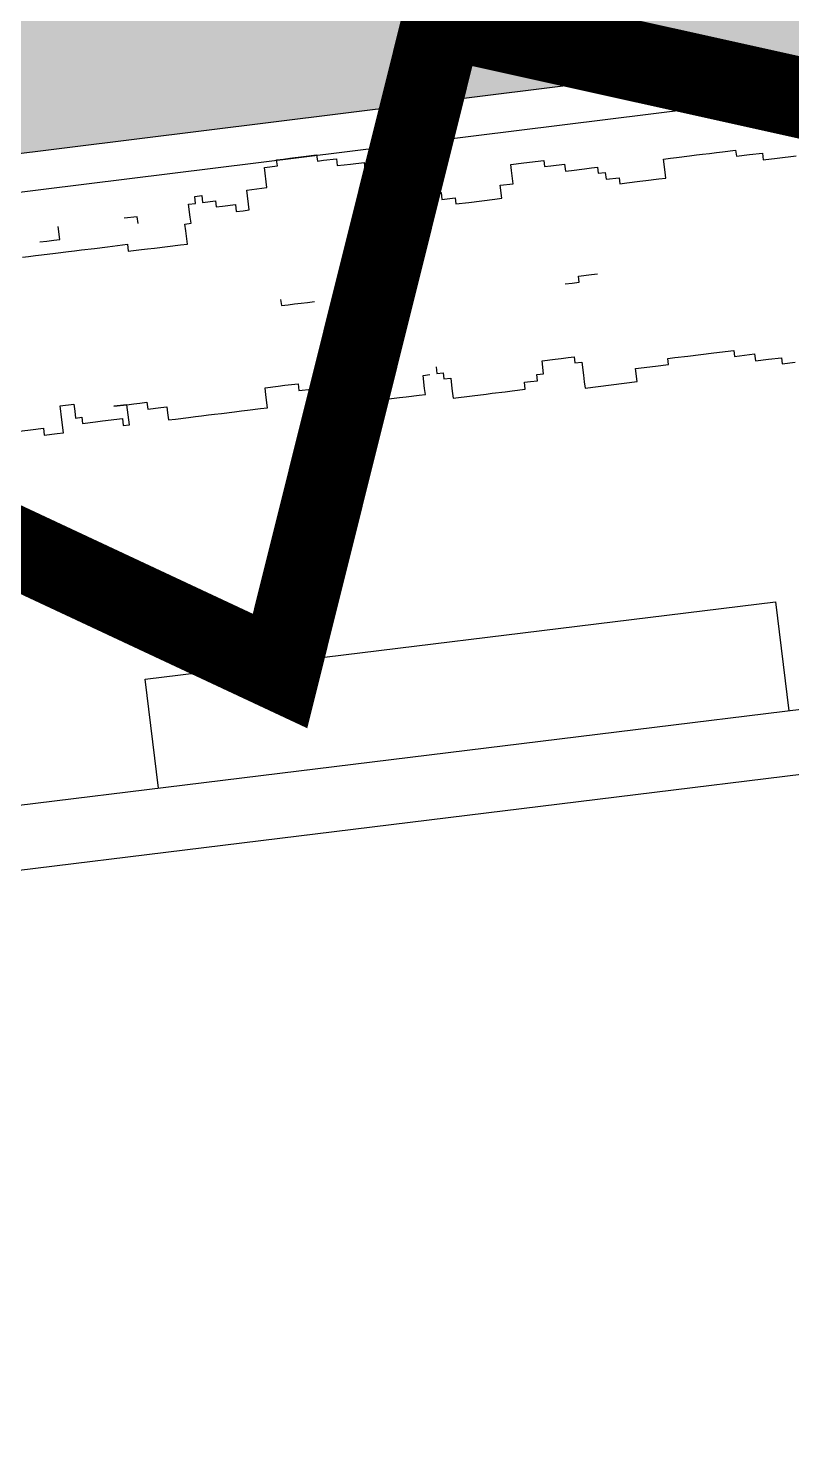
# Model space of a CAD drawing. Extents: x 302512 to 1034855, y -184136 to 410364.
# Drawn here: x 596563 to 601303, y -25950 to -17258 of the extents above; entities that cross this region are included whole.
import ezdxf

# ---------------------------------------------------------------- set-up
doc = ezdxf.new("R2010")
doc.units = 0
doc.header["$MEASUREMENT"] = 0
doc.linetypes.add('DASHED2', pattern=[0.375, 0.25, -0.125])
for name, color, linetype in [('PUB_TEXT', 7, 'Continuous'), ('WALL', 4, 'Continuous'), ('WZ', 2, 'Continuous'), ('总图线11', 41, 'Continuous'), ('环境', 8, 'Continuous')]:
    doc.layers.add(name, color=color, linetype=linetype)

# ---------------------------------------------------------------- blocks, each defined once
blk = doc.blocks.new('A$C1DC86410')
at = {"layer": 'WZ'}
for p, q in [((14100.23163580894, 14919.89505699277), (20940.23163580894, 14919.89505699277)), ((14500.23163580894, 14519.89505699277), (20540.23163580894, 14519.89505699277))]:
    blk.add_line(p, q, dxfattribs=at)
blk.add_lwpolyline([(15600.23163580894, 14919.89505699277), (15600.23163580894, 15599.89505699277), (19540.23163580894, 15599.89505699277), (19540.23163580894, 14919.89505699277)], dxfattribs=at)
blk = doc.blocks.new('M_F21')
at = {"color": 3, "linetype": 'Continuous'}
for p, q in [((-577.3097208870659, 696.8926631554514), (-548.3571561404315, 696.8926631554514)), ((-577.3097208870659, 671.5761824130986), (-577.3097208870659, 696.8926631554514)), ((-548.3571561404315, 696.8926631554514), (-523.0236619871266, 696.8926631554514)), ((-548.3571561404315, 696.8926631554514), (-548.3571561404315, 696.8926631554514)), ((-523.0236619871266, 696.8926631554514), (-465.1185324938569, 696.8926631554514)), ((-523.0236619871266, 696.8926631554514), (-523.0236619871266, 696.8926631554514)), ((-465.1185324938569, 696.8926631554514), (-410.8324735939177, 696.8926631554514)), ((-465.1185324938569, 696.8926631554514), (-465.1185324938569, 696.8926631554514)), ((-410.8324735939177, 696.8926631554514), (-410.8324735939177, 671.5761824130986)), ((-631.595779787006, 671.5761824130986), (-577.3097208870659, 671.5761824130986)), ((-631.595779787006, 588.3934599739368), (-631.595779787006, 671.5761824130986)), ((-410.8324735939177, 671.5761824130986), (-385.4989794406129, 671.5761824130986)), ((-385.4989794406129, 671.5761824130986), (-331.2129205406727, 671.5761824130986)), ((-385.4989794406129, 671.5761824130986), (-385.4989794406129, 671.5761824130986)), ((-331.2129205406727, 671.5761824130986), (-331.2129205406727, 642.643061564695)), ((-331.2129205406727, 642.643061564695), (-302.2603557940383, 642.643061564695)), ((-302.2603557940383, 642.643061564695), (-276.9268616407335, 642.643061564695)), ((-302.2603557940383, 642.643061564695), (-302.2603557940383, 642.643061564695)), ((-276.9268616407335, 642.643061564695), (-219.0217321474638, 642.643061564695)), ((-276.9268616407335, 642.643061564695), (-276.9268616407335, 642.643061564695)), ((-219.0217321474638, 642.643061564695), (-219.0217321474638, 617.3265808223405)), ((-931.9786390333384, 588.3934599739368), (-903.026074286704, 588.3934599739368)), ((-931.9786390333384, 588.3934599739368), (-931.9786390333384, 588.3934599739368)), ((-931.9786390333384, 559.4603391255332), (-931.9786390333384, 588.3934599739368)), ((-903.026074286704, 588.3934599739368), (-903.026074286704, 559.4603391255332)), ((-903.026074286704, 588.3934599739368), (-903.026074286704, 588.3934599739368)), ((-714.8344034335796, 588.3934599739368), (-631.595779787006, 588.3934599739368)), ((-714.8344034335796, 505.210737534775), (-714.8344034335796, 588.3934599739368)), ((-219.0217321474638, 617.3265808223405), (-164.7356732475246, 617.3265808223405)), ((-164.7356732475246, 617.3265808223405), (-139.4021790942197, 617.3265808223405)), ((-164.7356732475246, 617.3265808223405), (-164.7356732475246, 617.3265808223405)), ((-139.4021790942197, 617.3265808223405), (-85.11612019427957, 617.3265808223405)), ((-139.4021790942197, 617.3265808223405), (-139.4021790942197, 617.3265808223405)), ((-85.11612019427957, 617.3265808223405), (-85.11612019427957, 588.3934599739368)), ((-85.11612019427957, 588.3934599739368), (-56.16355544764519, 588.3934599739368)), ((-56.16355544764519, 588.3934599739368), (-27.21099070101081, 588.3934599739368)), ((-56.16355544764519, 588.3934599739368), (-56.16355544764519, 588.3934599739368)), ((-27.21099070101081, 588.3934599739368), (-27.21099070101081, 559.4603391255332)), ((-27.21099070101081, 588.3934599739368), (-27.21099070101081, 588.3934599739368)), ((-1507.410863372699, 534.1438583831787), (-1507.410863372699, 534.1438583831787)), ((-1507.410863372699, 479.8942567924223), (-1507.410863372699, 534.1438583831787)), ((-1232.361498279671, 534.1438583831787), (-1232.361498279671, 534.1438583831787)), ((-1178.075439379732, 534.1438583831787), (-1232.361498279671, 534.1438583831787)), ((-1178.075439379732, 534.1438583831787), (-1178.075439379732, 534.1438583831787)), ((-1178.075439379732, 505.210737534775), (-1178.075439379732, 534.1438583831787)), ((-960.9312037799727, 559.4603391255332), (-931.9786390333384, 559.4603391255332)), ((-960.9312037799727, 505.210737534775), (-960.9312037799727, 559.4603391255332)), ((-903.026074286704, 559.4603391255332), (-848.7400153867638, 559.4603391255332)), ((-903.026074286704, 559.4603391255332), (-903.026074286704, 559.4603391255332)), ((-848.7400153867638, 559.4603391255332), (-848.7400153867638, 534.1438583831787)), ((-848.7400153867638, 534.1438583831787), (-823.406521233459, 534.1438583831787)), ((-823.406521233459, 534.1438583831787), (-769.1204623335198, 534.1438583831787)), ((-823.406521233459, 534.1438583831787), (-823.406521233459, 534.1438583831787)), ((-769.1204623335198, 534.1438583831787), (-769.1204623335198, 505.210737534775)), ((-27.21099070101081, 559.4603391255332), (-1.87749654770505, 559.4603391255332)), ((-27.21099070101081, 559.4603391255332), (-27.21099070101081, 559.4603391255332)), ((-1.87749654770505, 559.4603391255332), (-1.87749654770505, 505.210737534775)), ((381.7439863452018, 559.4603391255332), (436.0300452451411, 559.4603391255332)), ((381.7439863452018, 559.4603391255332), (381.7439863452018, 559.4603391255332)), ((381.7439863452018, 534.1438583831787), (381.7439863452018, 559.4603391255332)), ((381.7439863452018, 534.1438583831787), (381.7439863452018, 534.1438583831787)), ((381.7439863452018, 479.8942567924223), (381.7439863452018, 534.1438583831787)), ((436.0300452451411, 559.4603391255332), (519.2686688917165, 559.4603391255332)), ((436.0300452451411, 559.4603391255332), (436.0300452451411, 559.4603391255332)), ((519.2686688917165, 559.4603391255332), (519.2686688917165, 534.1438583831787)), ((519.2686688917165, 559.4603391255332), (519.2686688917165, 559.4603391255332)), ((519.2686688917165, 534.1438583831787), (544.6021630450196, 534.1438583831787)), ((519.2686688917165, 534.1438583831787), (519.2686688917165, 534.1438583831787)), ((544.6021630450196, 534.1438583831787), (602.5072925382883, 534.1438583831787)), ((544.6021630450196, 534.1438583831787), (544.6021630450196, 534.1438583831787)), ((602.5072925382883, 534.1438583831787), (602.5072925382883, 505.210737534775)), ((-1590.649487019273, 479.8942567924223), (-1561.696922272638, 479.8942567924223)), ((-1561.696922272638, 479.8942567924223), (-1532.744357526004, 479.8942567924223)), ((-1561.696922272638, 479.8942567924223), (-1561.696922272638, 479.8942567924223)), ((-1532.744357526004, 479.8942567924223), (-1507.410863372699, 479.8942567924223)), ((-1532.744357526004, 479.8942567924223), (-1532.744357526004, 479.8942567924223)), ((-1507.410863372699, 479.8942567924223), (-1507.410863372699, 479.8942567924223)), ((-986.2646979332776, 479.8942567924223), (-960.9312037799727, 479.8942567924223)), ((-986.2646979332776, 450.9611359440187), (-986.2646979332776, 479.8942567924223)), ((-960.9312037799727, 505.210737534775), (-960.9312037799727, 505.210737534775)), ((-960.9312037799727, 479.8942567924223), (-960.9312037799727, 505.210737534775)), ((-769.1204623335198, 505.210737534775), (-740.1678975868845, 505.210737534775)), ((-740.1678975868845, 505.210737534775), (-714.8344034335796, 505.210737534775)), ((-740.1678975868845, 505.210737534775), (-740.1678975868845, 505.210737534775)), ((-714.8344034335796, 505.210737534775), (-714.8344034335796, 505.210737534775)), ((-1.87749654770505, 505.210737534775), (27.07506819892933, 505.210737534775)), ((-1.87749654770505, 505.210737534775), (-1.87749654770505, 505.210737534775)), ((27.07506819892933, 505.210737534775), (27.07506819892933, 479.8942567924223)), ((27.07506819892933, 479.8942567924223), (52.40856235223328, 479.8942567924223)), ((52.40856235223328, 479.8942567924223), (81.36112709886947, 479.8942567924223)), ((52.40856235223328, 479.8942567924223), (52.40856235223328, 479.8942567924223)), ((81.36112709886947, 479.8942567924223), (81.36112709886947, 450.9611359440187)), ((327.4579274452626, 479.8942567924223), (381.7439863452018, 479.8942567924223)), ((327.4579274452626, 425.6446552016641), (327.4579274452626, 479.8942567924223)), ((602.5072925382883, 505.210737534775), (627.840786691595, 505.210737534775)), ((627.840786691595, 505.210737534775), (682.1268455915342, 505.210737534775)), ((627.840786691595, 505.210737534775), (627.840786691595, 505.210737534775)), ((682.1268455915342, 505.210737534775), (711.0794103381686, 505.210737534775)), ((682.1268455915342, 505.210737534775), (682.1268455915342, 505.210737534775)), ((711.0794103381686, 505.210737534775), (736.4129044914735, 505.210737534775)), ((711.0794103381686, 505.210737534775), (711.0794103381686, 505.210737534775)), ((736.4129044914735, 505.210737534775), (736.4129044914735, 479.8942567924223)), ((736.4129044914735, 479.8942567924223), (765.3654692381097, 479.8942567924223)), ((765.3654692381097, 479.8942567924223), (765.3654692381097, 450.9611359440187)), ((765.3654692381097, 479.8942567924223), (765.3654692381097, 479.8942567924223)), ((1011.462269584503, 505.210737534775), (1040.414834331135, 505.210737534775)), ((1011.462269584503, 505.210737534775), (1011.462269584503, 505.210737534775)), ((1011.462269584503, 450.9611359440187), (1011.462269584503, 505.210737534775)), ((1040.414834331135, 505.210737534775), (1065.748328484442, 505.210737534775)), ((1040.414834331135, 505.210737534775), (1040.414834331135, 505.210737534775)), ((1065.748328484442, 505.210737534775), (1120.034387384381, 505.210737534775)), ((1065.748328484442, 505.210737534775), (1065.748328484442, 505.210737534775)), ((1120.034387384381, 505.210737534775), (1148.986952131016, 505.210737534775)), ((1120.034387384381, 505.210737534775), (1120.034387384381, 505.210737534775)), ((1148.986952131016, 505.210737534775), (1174.32044628432, 505.210737534775)), ((1148.986952131016, 505.210737534775), (1148.986952131016, 505.210737534775)), ((1174.32044628432, 505.210737534775), (1203.273011030955, 505.210737534775)), ((1174.32044628432, 505.210737534775), (1174.32044628432, 505.210737534775)), ((1203.273011030955, 505.210737534775), (1232.225575777589, 505.210737534775)), ((1203.273011030955, 505.210737534775), (1203.273011030955, 505.210737534775)), ((1232.225575777589, 505.210737534775), (1257.559069930896, 505.210737534775)), ((1232.225575777589, 505.210737534775), (1232.225575777589, 505.210737534775)), ((1257.559069930896, 505.210737534775), (1311.845128830835, 505.210737534775)), ((1257.559069930896, 505.210737534775), (1257.559069930896, 505.210737534775)), ((1311.845128830835, 505.210737534775), (1311.845128830835, 479.8942567924223)), ((1311.845128830835, 479.8942567924223), (1366.131187730774, 479.8942567924223)), ((1366.131187730774, 479.8942567924223), (1420.417246630714, 479.8942567924223)), ((1366.131187730774, 479.8942567924223), (1366.131187730774, 479.8942567924223)), ((1420.417246630714, 479.8942567924223), (1420.417246630714, 450.9611359440187)), ((-1670.269040072518, 425.6446552016641), (-1644.935545919212, 425.6446552016641)), ((-1644.935545919212, 425.6446552016641), (-1615.982981172578, 425.6446552016641)), ((-1644.935545919212, 425.6446552016641), (-1644.935545919212, 425.6446552016641)), ((-1615.982981172578, 425.6446552016641), (-1590.649487019273, 425.6446552016641)), ((-1615.982981172578, 425.6446552016641), (-1615.982981172578, 425.6446552016641)), ((-1590.649487019273, 425.6446552016641), (-1532.744357526004, 425.6446552016641)), ((-1590.649487019273, 425.6446552016641), (-1590.649487019273, 425.6446552016641)), ((-1532.744357526004, 425.6446552016641), (-1478.458298626064, 425.6446552016641)), ((-1532.744357526004, 425.6446552016641), (-1532.744357526004, 425.6446552016641)), ((-1478.458298626064, 425.6446552016641), (-1453.124804472759, 425.6446552016641)), ((-1478.458298626064, 425.6446552016641), (-1478.458298626064, 425.6446552016641)), ((-1453.124804472759, 425.6446552016641), (-1424.172239726125, 425.6446552016641)), ((-1453.124804472759, 425.6446552016641), (-1453.124804472759, 425.6446552016641)), ((-1424.172239726125, 425.6446552016641), (-1369.886180826185, 425.6446552016641)), ((-1424.172239726125, 425.6446552016641), (-1424.172239726125, 425.6446552016641)), ((-1369.886180826185, 425.6446552016641), (-1315.600121926245, 425.6446552016641)), ((-1369.886180826185, 425.6446552016641), (-1369.886180826185, 425.6446552016641)), ((-1315.600121926245, 425.6446552016641), (-1232.361498279671, 425.6446552016641)), ((-1315.600121926245, 425.6446552016641), (-1315.600121926245, 425.6446552016641)), ((-1232.361498279671, 425.6446552016641), (-1232.361498279671, 396.7115343532605)), ((-986.2646979332776, 450.9611359440187), (-986.2646979332776, 450.9611359440187)), ((-986.2646979332776, 396.7115343532605), (-986.2646979332776, 450.9611359440187)), ((81.36112709886947, 450.9611359440187), (135.6471859988087, 450.9611359440187)), ((135.6471859988087, 450.9611359440187), (135.6471859988087, 425.6446552016641)), ((135.6471859988087, 425.6446552016641), (189.9332448987479, 425.6446552016641)), ((189.9332448987479, 425.6446552016641), (244.2193037986872, 425.6446552016641)), ((189.9332448987479, 425.6446552016641), (189.9332448987479, 425.6446552016641)), ((244.2193037986872, 425.6446552016641), (298.5053626986264, 425.6446552016641)), ((244.2193037986872, 425.6446552016641), (244.2193037986872, 425.6446552016641)), ((298.5053626986264, 425.6446552016641), (327.4579274452626, 425.6446552016641)), ((298.5053626986264, 425.6446552016641), (298.5053626986264, 425.6446552016641)), ((327.4579274452626, 425.6446552016641), (327.4579274452626, 425.6446552016641)), ((765.3654692381097, 450.9611359440187), (819.6515281380489, 450.9611359440187)), ((765.3654692381097, 450.9611359440187), (765.3654692381097, 450.9611359440187)), ((819.6515281380489, 450.9611359440187), (819.6515281380489, 425.6446552016641)), ((819.6515281380489, 425.6446552016641), (848.6040928846814, 425.6446552016641)), ((848.6040928846814, 425.6446552016641), (902.8901517846225, 425.6446552016641)), ((848.6040928846814, 425.6446552016641), (848.6040928846814, 425.6446552016641)), ((902.8901517846225, 425.6446552016641), (928.2236459379274, 425.6446552016641)), ((902.8901517846225, 425.6446552016641), (902.8901517846225, 425.6446552016641)), ((928.2236459379274, 425.6446552016641), (982.5097048378666, 425.6446552016641)), ((928.2236459379274, 425.6446552016641), (928.2236459379274, 425.6446552016641)), ((982.5097048378666, 425.6446552016641), (1011.462269584503, 425.6446552016641)), ((982.5097048378666, 425.6446552016641), (982.5097048378666, 425.6446552016641)), ((1011.462269584503, 450.9611359440187), (1011.462269584503, 450.9611359440187)), ((1011.462269584503, 425.6446552016641), (1011.462269584503, 450.9611359440187)), ((1011.462269584503, 425.6446552016641), (1011.462269584503, 425.6446552016641)), ((1420.417246630714, 450.9611359440187), (1478.322376123982, 450.9611359440187)), ((1478.322376123982, 450.9611359440187), (1557.941929177228, 450.9611359440187)), ((1478.322376123982, 450.9611359440187), (1478.322376123982, 450.9611359440187)), ((-1232.361498279671, 396.7115343532605), (-1178.075439379732, 396.7115343532605)), ((-1178.075439379732, 396.7115343532605), (-1152.741945226427, 396.7115343532605)), ((-1178.075439379732, 396.7115343532605), (-1178.075439379732, 396.7115343532605)), ((-1152.741945226427, 396.7115343532605), (-1123.789380479792, 396.7115343532605)), ((-1152.741945226427, 396.7115343532605), (-1152.741945226427, 396.7115343532605)), ((-1123.789380479792, 396.7115343532605), (-1069.503321579852, 396.7115343532605)), ((-1123.789380479792, 396.7115343532605), (-1123.789380479792, 396.7115343532605)), ((-1069.503321579852, 396.7115343532605), (-1015.217262679913, 396.7115343532605)), ((-1069.503321579852, 396.7115343532605), (-1069.503321579852, 396.7115343532605)), ((-1015.217262679913, 396.7115343532605), (-986.2646979332776, 396.7115343532605)), ((-1015.217262679913, 396.7115343532605), (-1015.217262679913, 396.7115343532605)), ((-631.595779787006, 121.8468862934224), (-631.595779787006, 96.53040555106963)), ((-631.595779787006, 96.53040555106963), (-602.6432150403707, 96.53040555106963)), ((-631.595779787006, 96.53040555106963), (-631.595779787006, 96.53040555106963)), ((-602.6432150403707, 96.53040555106963), (-577.3097208870659, 96.53040555106963)), ((-602.6432150403707, 96.53040555106963), (-602.6432150403707, 96.53040555106963)), ((-577.3097208870659, 96.53040555106963), (-548.3571561404315, 96.53040555106963)), ((-577.3097208870659, 96.53040555106963), (-577.3097208870659, 96.53040555106963)), ((-548.3571561404315, 96.53040555106963), (-523.0236619871266, 96.53040555106963)), ((-548.3571561404315, 96.53040555106963), (-548.3571561404315, 96.53040555106963)), ((-523.0236619871266, 96.53040555106963), (-494.0710972404913, 96.53040555106963)), ((-523.0236619871266, 96.53040555106963), (-523.0236619871266, 96.53040555106963)), ((-494.0710972404913, 96.53040555106963), (-494.0710972404913, 96.53040555106963)), ((602.5072925382883, 67.59728470266418), (656.7933514382294, 67.59728470266418)), ((602.5072925382883, 67.59728470266418), (602.5072925382883, 67.59728470266418)), ((602.5072925382883, 42.28080396031146), (602.5072925382883, 67.59728470266418)), ((656.7933514382294, 67.59728470266418), (682.1268455915342, 67.59728470266418)), ((656.7933514382294, 67.59728470266418), (656.7933514382294, 67.59728470266418)), ((682.1268455915342, 67.59728470266418), (682.1268455915342, 67.59728470266418)), ((544.6021630450196, 42.28080396031146), (573.5547277916558, 42.28080396031146)), ((573.5547277916558, 42.28080396031146), (602.5072925382883, 42.28080396031146)), ((573.5547277916558, 42.28080396031146), (573.5547277916558, 42.28080396031146)), ((602.5072925382883, 42.28080396031146), (602.5072925382883, 42.28080396031146)), ((-1590.649487019273, -203.6507232511231), (-1532.744357526004, -203.6507232511231)), ((-1590.649487019273, -203.6507232511231), (-1590.649487019273, -203.6507232511231)), ((-1590.649487019273, -261.5169649479303), (-1590.649487019273, -203.6507232511231)), ((-1532.744357526004, -203.6507232511231), (-1532.744357526004, -232.5838440995267)), ((-1532.744357526004, -203.6507232511231), (-1532.744357526004, -203.6507232511231)), ((-1782.460228465727, -286.833445690283), (-1724.555098972458, -286.833445690283)), ((-1724.555098972458, -286.833445690283), (-1670.269040072518, -286.833445690283)), ((-1724.555098972458, -286.833445690283), (-1724.555098972458, -286.833445690283)), ((-1670.269040072518, -286.833445690283), (-1670.269040072518, -315.7665665386885)), ((-1670.269040072518, -286.833445690283), (-1670.269040072518, -286.833445690283)), ((-1590.649487019273, -261.5169649479303), (-1590.649487019273, -261.5169649479303)), ((-1590.649487019273, -315.7665665386885), (-1590.649487019273, -261.5169649479303)), ((-1532.744357526004, -232.5838440995267), (-1532.744357526004, -261.5169649479303)), ((-1532.744357526004, -232.5838440995267), (-1532.744357526004, -232.5838440995267)), ((-1532.744357526004, -261.5169649479303), (-1507.410863372699, -261.5169649479303)), ((-1532.744357526004, -261.5169649479303), (-1532.744357526004, -261.5169649479303)), ((-1507.410863372699, -261.5169649479303), (-1507.410863372699, -286.833445690283)), ((-1507.410863372699, -286.833445690283), (-1453.124804472759, -286.833445690283)), ((-1453.124804472759, -286.833445690283), (-1424.172239726125, -286.833445690283)), ((-1453.124804472759, -286.833445690283), (-1453.124804472759, -286.833445690283)), ((-1424.172239726125, -286.833445690283), (-1340.93361607955, -286.833445690283)), ((-1424.172239726125, -286.833445690283), (-1424.172239726125, -286.833445690283)), ((-1369.886180826185, -232.5838440995267), (-1315.600121926245, -232.5838440995267)), ((-1315.600121926245, -232.5838440995267), (-1369.886180826185, -232.5838440995267)), ((-1340.93361607955, -286.833445690283), (-1340.93361607955, -315.7665665386885)), ((-1315.600121926245, -232.5838440995267), (-1286.647557179611, -232.5838440995267)), ((-1315.600121926245, -232.5838440995267), (-1315.600121926245, -232.5838440995267)), ((-1315.600121926245, -315.7665665386885), (-1315.600121926245, -232.5838440995267)), ((-1286.647557179611, -232.5838440995267), (-1261.314063026306, -232.5838440995267)), ((-1286.647557179611, -232.5838440995267), (-1286.647557179611, -232.5838440995267)), ((-1261.314063026306, -232.5838440995267), (-1232.361498279671, -232.5838440995267)), ((-1261.314063026306, -232.5838440995267), (-1261.314063026306, -232.5838440995267)), ((-1232.361498279671, -232.5838440995267), (-1232.361498279671, -261.5169649479303)), ((-1232.361498279671, -261.5169649479303), (-1178.075439379732, -261.5169649479303)), ((-1178.075439379732, -261.5169649479303), (-1152.741945226427, -261.5169649479303)), ((-1178.075439379732, -261.5169649479303), (-1178.075439379732, -261.5169649479303)), ((-1152.741945226427, -261.5169649479303), (-1152.741945226427, -286.833445690283)), ((-1152.741945226427, -261.5169649479303), (-1152.741945226427, -261.5169649479303)), ((-1152.741945226427, -286.833445690283), (-1152.741945226427, -315.7665665386885)), ((-1152.741945226427, -286.833445690283), (-1152.741945226427, -286.833445690283)), ((-740.1678975868845, -232.5838440995267), (-685.8818386869452, -232.5838440995267)), ((-740.1678975868845, -261.5169649479303), (-740.1678975868845, -232.5838440995267)), ((-740.1678975868845, -261.5169649479303), (-740.1678975868845, -261.5169649479303)), ((-740.1678975868845, -315.7665665386885), (-740.1678975868845, -261.5169649479303)), ((-685.8818386869452, -232.5838440995267), (-656.9292739403108, -232.5838440995267)), ((-685.8818386869452, -232.5838440995267), (-685.8818386869452, -232.5838440995267)), ((-656.9292739403108, -232.5838440995267), (-602.6432150403707, -232.5838440995267)), ((-656.9292739403108, -232.5838440995267), (-656.9292739403108, -232.5838440995267)), ((-602.6432150403707, -232.5838440995267), (-602.6432150403707, -261.5169649479303)), ((-602.6432150403707, -232.5838440995267), (-602.6432150403707, -232.5838440995267)), ((-602.6432150403707, -261.5169649479303), (-548.3571561404315, -261.5169649479303)), ((-548.3571561404315, -261.5169649479303), (-548.3571561404315, -315.7665665386885)), ((-85.11612019427957, -261.5169649479303), (-56.16355544764519, -261.5169649479303)), ((-85.11612019427957, -261.5169649479303), (-85.11612019427957, -261.5169649479303)), ((-85.11612019427957, -315.7665665386885), (-85.11612019427957, -261.5169649479303)), ((-56.16355544764519, -261.5169649479303), (-56.16355544764519, -261.5169649479303)), ((-27.21099070101081, -232.5838440995267), (-27.21099070101081, -261.5169649479303)), ((-27.21099070101081, -261.5169649479303), (-1.87749654770505, -261.5169649479303)), ((-1.87749654770505, -261.5169649479303), (-1.87749654770505, -286.833445690283)), ((-1.87749654770505, -286.833445690283), (27.07506819892933, -286.833445690283)), ((-1.87749654770505, -286.833445690283), (-1.87749654770505, -286.833445690283)), ((27.07506819892933, -286.833445690283), (27.07506819892933, -315.7665665386885)), ((27.07506819892933, -286.833445690283), (27.07506819892933, -286.833445690283)), ((410.6965510918362, -261.5169649479303), (464.9826099917755, -261.5169649479303)), ((410.6965510918362, -261.5169649479303), (410.6965510918362, -261.5169649479303)), ((410.6965510918362, -315.7665665386885), (410.6965510918362, -261.5169649479303)), ((464.9826099917755, -261.5169649479303), (490.3161041450803, -261.5169649479303)), ((464.9826099917755, -261.5169649479303), (464.9826099917755, -261.5169649479303)), ((490.3161041450803, -261.5169649479303), (519.2686688917165, -261.5169649479303)), ((490.3161041450803, -261.5169649479303), (490.3161041450803, -261.5169649479303)), ((519.2686688917165, -261.5169649479303), (544.6021630450196, -261.5169649479303)), ((519.2686688917165, -261.5169649479303), (519.2686688917165, -261.5169649479303)), ((544.6021630450196, -261.5169649479303), (544.6021630450196, -286.833445690283)), ((544.6021630450196, -286.833445690283), (573.5547277916558, -286.833445690283)), ((573.5547277916558, -286.833445690283), (573.5547277916558, -341.0830472810412)), ((-1670.269040072518, -315.7665665386885), (-1615.982981172578, -315.7665665386885)), ((-1615.982981172578, -315.7665665386885), (-1590.649487019273, -315.7665665386885)), ((-1615.982981172578, -315.7665665386885), (-1615.982981172578, -315.7665665386885)), ((-1590.649487019273, -315.7665665386885), (-1590.649487019273, -315.7665665386885)), ((-1340.93361607955, -315.7665665386885), (-1315.600121926245, -315.7665665386885)), ((-1315.600121926245, -315.7665665386885), (-1315.600121926245, -315.7665665386885)), ((-1152.741945226427, -315.7665665386885), (-1123.789380479792, -315.7665665386885)), ((-1152.741945226427, -315.7665665386885), (-1152.741945226427, -315.7665665386885)), ((-1123.789380479792, -315.7665665386885), (-1069.503321579852, -315.7665665386885)), ((-1123.789380479792, -315.7665665386885), (-1123.789380479792, -315.7665665386885)), ((-1069.503321579852, -315.7665665386885), (-1040.550756833218, -315.7665665386885)), ((-1069.503321579852, -315.7665665386885), (-1069.503321579852, -315.7665665386885)), ((-1040.550756833218, -315.7665665386885), (-1015.217262679913, -315.7665665386885)), ((-1040.550756833218, -315.7665665386885), (-1040.550756833218, -315.7665665386885)), ((-1015.217262679913, -315.7665665386885), (-986.2646979332776, -315.7665665386885)), ((-1015.217262679913, -315.7665665386885), (-1015.217262679913, -315.7665665386885)), ((-986.2646979332776, -315.7665665386885), (-960.9312037799727, -315.7665665386885)), ((-986.2646979332776, -315.7665665386885), (-986.2646979332776, -315.7665665386885)), ((-960.9312037799727, -315.7665665386885), (-931.9786390333384, -315.7665665386885)), ((-960.9312037799727, -315.7665665386885), (-960.9312037799727, -315.7665665386885)), ((-931.9786390333384, -315.7665665386885), (-877.6925801333991, -315.7665665386885)), ((-931.9786390333384, -315.7665665386885), (-931.9786390333384, -315.7665665386885)), ((-877.6925801333991, -315.7665665386885), (-848.7400153867638, -315.7665665386885)), ((-877.6925801333991, -315.7665665386885), (-877.6925801333991, -315.7665665386885)), ((-848.7400153867638, -315.7665665386885), (-823.406521233459, -315.7665665386885)), ((-848.7400153867638, -315.7665665386885), (-848.7400153867638, -315.7665665386885)), ((-823.406521233459, -315.7665665386885), (-769.1204623335198, -315.7665665386885)), ((-823.406521233459, -315.7665665386885), (-823.406521233459, -315.7665665386885)), ((-769.1204623335198, -315.7665665386885), (-740.1678975868845, -315.7665665386885)), ((-769.1204623335198, -315.7665665386885), (-769.1204623335198, -315.7665665386885)), ((-548.3571561404315, -315.7665665386885), (-548.3571561404315, -341.0830472810412)), ((-548.3571561404315, -315.7665665386885), (-548.3571561404315, -315.7665665386885)), ((-548.3571561404315, -341.0830472810412), (-523.0236619871266, -341.0830472810412)), ((-548.3571561404315, -341.0830472810412), (-548.3571561404315, -341.0830472810412)), ((-523.0236619871266, -341.0830472810412), (-494.0710972404913, -341.0830472810412)), ((-523.0236619871266, -341.0830472810412), (-523.0236619871266, -341.0830472810412)), ((-494.0710972404913, -341.0830472810412), (-439.7850383405521, -341.0830472810412)), ((-494.0710972404913, -341.0830472810412), (-494.0710972404913, -341.0830472810412)), ((-439.7850383405521, -341.0830472810412), (-410.8324735939177, -341.0830472810412)), ((-439.7850383405521, -341.0830472810412), (-439.7850383405521, -341.0830472810412)), ((-410.8324735939177, -341.0830472810412), (-385.4989794406129, -341.0830472810412)), ((-410.8324735939177, -341.0830472810412), (-410.8324735939177, -341.0830472810412)), ((-385.4989794406129, -341.0830472810412), (-356.5464146939776, -341.0830472810412)), ((-385.4989794406129, -341.0830472810412), (-385.4989794406129, -341.0830472810412)), ((-356.5464146939776, -341.0830472810412), (-302.2603557940383, -341.0830472810412)), ((-356.5464146939776, -341.0830472810412), (-356.5464146939776, -341.0830472810412)), ((-302.2603557940383, -341.0830472810412), (-247.9742968940982, -341.0830472810412)), ((-302.2603557940383, -341.0830472810412), (-302.2603557940383, -341.0830472810412)), ((-247.9742968940982, -341.0830472810412), (-193.688237994159, -341.0830472810412)), ((-247.9742968940982, -341.0830472810412), (-247.9742968940982, -341.0830472810412)), ((-193.688237994159, -341.0830472810412), (-164.7356732475246, -341.0830472810412)), ((-193.688237994159, -341.0830472810412), (-193.688237994159, -341.0830472810412)), ((-164.7356732475246, -341.0830472810412), (-110.4496143475844, -341.0830472810412)), ((-164.7356732475246, -341.0830472810412), (-164.7356732475246, -341.0830472810412)), ((-110.4496143475844, -341.0830472810412), (-85.11612019427957, -341.0830472810412)), ((-110.4496143475844, -341.0830472810412), (-110.4496143475844, -341.0830472810412)), ((-85.11612019427957, -315.7665665386885), (-85.11612019427957, -315.7665665386885)), ((-85.11612019427957, -341.0830472810412), (-85.11612019427957, -315.7665665386885)), ((-85.11612019427957, -341.0830472810412), (-85.11612019427957, -341.0830472810412)), ((27.07506819892933, -315.7665665386885), (27.07506819892933, -341.0830472810412)), ((27.07506819892933, -315.7665665386885), (27.07506819892933, -315.7665665386885)), ((27.07506819892933, -341.0830472810412), (27.07506819892933, -370.0161681294448)), ((27.07506819892933, -341.0830472810412), (27.07506819892933, -341.0830472810412)), ((327.4579274452626, -341.0830472810412), (352.7914215985656, -341.0830472810412)), ((327.4579274452626, -370.0161681294448), (327.4579274452626, -341.0830472810412)), ((352.7914215985656, -341.0830472810412), (381.7439863452018, -341.0830472810412)), ((352.7914215985656, -341.0830472810412), (352.7914215985656, -341.0830472810412)), ((381.7439863452018, -315.7665665386885), (410.6965510918362, -315.7665665386885)), ((381.7439863452018, -341.0830472810412), (381.7439863452018, -315.7665665386885)), ((573.5547277916558, -341.0830472810412), (573.5547277916558, -370.0161681294448)), ((573.5547277916558, -341.0830472810412), (573.5547277916558, -341.0830472810412)), ((790.6989633914127, -341.0830472810412), (873.9375870379881, -341.0830472810412)), ((790.6989633914127, -395.3326488717994), (790.6989633914127, -341.0830472810412)), ((873.9375870379881, -341.0830472810412), (928.2236459379274, -341.0830472810412)), ((873.9375870379881, -341.0830472810412), (873.9375870379881, -341.0830472810412)), ((928.2236459379274, -315.7665665386885), (957.1762106845617, -315.7665665386885)), ((928.2236459379274, -341.0830472810412), (928.2236459379274, -315.7665665386885)), ((957.1762106845617, -315.7665665386885), (1011.462269584503, -315.7665665386885)), ((957.1762106845617, -315.7665665386885), (957.1762106845617, -315.7665665386885)), ((1011.462269584503, -315.7665665386885), (1065.748328484442, -315.7665665386885)), ((1011.462269584503, -315.7665665386885), (1011.462269584503, -315.7665665386885)), ((1065.748328484442, -315.7665665386885), (1120.034387384381, -315.7665665386885)), ((1065.748328484442, -315.7665665386885), (1065.748328484442, -315.7665665386885)), ((1120.034387384381, -315.7665665386885), (1203.273011030955, -315.7665665386885)), ((1120.034387384381, -315.7665665386885), (1120.034387384381, -315.7665665386885)), ((1203.273011030955, -315.7665665386885), (1203.273011030955, -341.0830472810412)), ((1203.273011030955, -341.0830472810412), (1286.511634677528, -341.0830472810412)), ((1286.511634677528, -341.0830472810412), (1286.511634677528, -370.0161681294448)), ((27.07506819892933, -370.0161681294448), (106.6946212521725, -370.0161681294448)), ((106.6946212521725, -370.0161681294448), (164.5997507454431, -370.0161681294448)), ((106.6946212521725, -370.0161681294448), (106.6946212521725, -370.0161681294448)), ((164.5997507454431, -370.0161681294448), (189.9332448987479, -370.0161681294448)), ((164.5997507454431, -370.0161681294448), (164.5997507454431, -370.0161681294448)), ((189.9332448987479, -370.0161681294448), (244.2193037986872, -370.0161681294448)), ((189.9332448987479, -370.0161681294448), (189.9332448987479, -370.0161681294448)), ((244.2193037986872, -370.0161681294448), (273.1718685453234, -370.0161681294448)), ((244.2193037986872, -370.0161681294448), (244.2193037986872, -370.0161681294448)), ((273.1718685453234, -370.0161681294448), (327.4579274452626, -370.0161681294448)), ((273.1718685453234, -370.0161681294448), (273.1718685453234, -370.0161681294448)), ((573.5547277916558, -370.0161681294448), (573.5547277916558, -395.3326488717994)), ((573.5547277916558, -370.0161681294448), (573.5547277916558, -370.0161681294448)), ((573.5547277916558, -395.3326488717994), (627.840786691595, -395.3326488717994)), ((573.5547277916558, -395.3326488717994), (573.5547277916558, -395.3326488717994)), ((627.840786691595, -395.3326488717994), (682.1268455915342, -395.3326488717994)), ((627.840786691595, -395.3326488717994), (627.840786691595, -395.3326488717994)), ((682.1268455915342, -395.3326488717994), (736.4129044914735, -395.3326488717994)), ((682.1268455915342, -395.3326488717994), (682.1268455915342, -395.3326488717994)), ((736.4129044914735, -395.3326488717994), (790.6989633914127, -395.3326488717994)), ((736.4129044914735, -395.3326488717994), (736.4129044914735, -395.3326488717994)), ((790.6989633914127, -395.3326488717994), (790.6989633914127, -395.3326488717994)), ((1286.511634677528, -370.0161681294448), (1340.797693577468, -370.0161681294448)), ((1340.797693577468, -370.0161681294448), (1395.083752477409, -370.0161681294448)), ((1340.797693577468, -370.0161681294448), (1340.797693577468, -370.0161681294448)), ((1395.083752477409, -370.0161681294448), (1395.083752477409, -395.3326488717994)), ((1395.083752477409, -395.3326488717994), (1449.369811377348, -395.3326488717994))]:
    blk.add_line(p, q, dxfattribs=at)
at = {"width": 0.8, "flags": 9}
for tag in ['YSIZE', 'XSIZE']:
    blk.add_attdef(tag, (0, 0), '', height=0.5, dxfattribs=at)

msp = doc.modelspace()

# ---------------------------------------------------------------- hatches: boundary and pattern name
at = {"layer": '环境'}
h = msp.add_hatch(dxfattribs=at)
h.set_pattern_fill('ANGLE,_O', color=256, scale=3000)
h.set_pattern_definition([(0, (-609984.0939585507, -119640.7769003473), (0, 825.0000000000001), [600, -225]), (90, (-609984.0939585507, -119640.7769003473), (-825.0000000000001, 5.051501209517306e-14), [600, -225])])
edge = h.paths.add_edge_path()
edge.add_arc((456452.5202698254, -20483.03600952902), 5999.999999882882, 82.90610739022549, 136.7172286932041, ccw=False)
edge.add_arc((529230.5564035431, 564349.7677956127), 583343.7460008563, 262.9064421242585, 271.3139044814773)
edge.add_arc((556282.2267406606, -32330.84227312566), 19209.61674449953, 135.390996447, 143.8505578282533)
edge.add_arc((523139.7908070374, 498264.9605886798), 519563.4119421407, 267.02239156334633, 271.9446668256243, ccw=False)
edge.add_line((496150.7153754483, -20596.9948833962), (452084.6465785343, -16369.43911441136))
edge = h.paths.add_edge_path()
edge.add_arc((557649.2972619648, -28887.4074915247), 12195.37604413375, 122.3331244259789, 138.4177400750413, ccw=False)
edge.add_line((551126.7109780756, -18582.89076209709), (563157.0100887832, -18006.58508349324))
edge.add_arc((576761.7066860453, 6333.997658741195), 27884.61471376488, 240.7978392002225, 252.5319908396245)
edge.add_arc((-697884.8105419346, 47187662.48797935), 47224907.05095948, 271.5129119605803, 271.53649819632426, ccw=False)
edge.add_line((548957.8885803409, -20781.98179117788), (548527.1118179576, -20793.40171051768))
edge = h.paths.add_edge_path()
edge.add_line((626586.9758837472, -14296.28622386651), (626866.4842934804, -14065.55741847632))
edge.add_arc((622239.3367429655, -17885.17854441365), 5999.99999999521, 39.53901633858169, 100.4383675919696)
edge.add_arc((577050.392796655, 207323.149270234), 223698.033626444, 274.291430304433, 281.3702984552263, ccw=False)
edge.add_arc((576761.7066861086, 6333.997658622451), 27884.61471362988, 294.3952189639236, 307.6369724271134, ccw=False)
edge.add_arc((-3202813.969650181, 30587041.36929663), 30840004.67889177, 277.0611024603429, 277.11889753257)
edge.add_line((619149.7247513805, -15221.32666661206), (626586.9758837472, -14296.28622386654))
h = msp.add_hatch(dxfattribs=at)
h.set_pattern_fill('ANGLE,_O', color=256, scale=3000)
h.set_pattern_definition([(0, (509471.4933334838, -11821.67426260607), (0, 825.0000000000001), [600, -225]), (90, (509471.4933334838, -11821.67426260607), (-825.0000000000001, 5.051501209517306e-14), [600, -225])])
h.paths.add_polyline_path([(578146.1771944641, -17168.65493612615, -0.003482843744425353), (569684.5186157959, -17768.06566372452, 0.08593469439997622), (578026.7901595981, -19857.8136765454, 0.003093113904851663)])
h.paths.add_polyline_path([(578146.1771944641, -17168.65493612618, -0.003093113904851609), (578026.7901595981, -19857.81367654538, 0.05429780249278042), (583481.5080736249, -19669.62197386493), (583480.0497988677, -19657.89756152129), (583903.2644713436, -19605.2583967208, 0.06766175614626628), (590400.1579984727, -17630.91983065427), (587668.219970299, -16352.20783837314, -0.00392386170284149)])
h.paths.add_polyline_path([(587668.2199702987, -16352.20783837303), (590400.1579984728, -17630.91983065427, 0.03851837050118496), (593789.6221634536, -15747.71043255596, -0.002525499575735313)], flags=17)
h.paths.add_polyline_path([(558354.0611787714, -15064.49809319834), (597584.2871674721, -15064.49809319834), (597584.2871674721, -10043.31165252037), (558354.0611787714, -10043.31165252037)], flags=9)

# ---------------------------------------------------------------- linework, layer by layer
at = {"layer": 'PUB_TEXT', "linetype": 'DASHED2', "ltscale": 11501}
msp.add_lwpolyline([(608006.7835329424, -19167.4472294827, 500, 500, 0), (599136.7835329424, -17197.4472294827, 500, 500, 0), (598126.7835329424, -21247.4472294827, 500, 500, 0), (572296.7835329424, -9157.4472294827, 500, 500, 0), (560516.7835329424, -5577.447229482699, 500, 500, 0), (531276.7835329424, -7547.447229482699, 500, 500, 0), (511806.7835329424, -11707.4472294827, 500, 500, 0), (488906.7835329424, -9117.4472294827, 500, 500, 0), (483536.7835329424, -7917.447229482699, 500, 500, 0), (457916.7835329424, 72.55277051730081, 500, 500, 0), (449616.7835329424, 402.5527705173008, 500, 500, 0), (431476.7835329424, -69887.4472294827, 500, 500, 0), (494626.7835329424, -111807.4472294827, 500, 500, 0), (518426.7835329424, -129957.4472294827, 500, 500, 0), (548476.7835329424, -156867.4472294827, 500, 500, 0), (627906.7835329424, -164037.4472294827, 500, 500, 0)], format="xyseb", dxfattribs=at)
at = {"layer": 'WALL'}
msp.add_line((626586.9758836876, -14296.28622383671), (583480.0497988116, -19657.89756152825), dxfattribs=at)
at = {"layer": '总图线11'}
msp.add_line((626378.433832167, -14564.07384995813), (583747.8374249705, -19866.43961310969), dxfattribs=at)

# ---------------------------------------------------------------- block references
at = {"xscale": 1.5, "yscale": 1.5, "zscale": 1.5, "rotation": 7.010169292801696}
msp.add_blockref('M_F21', (599092.9591551584, -19008.21138177754), dxfattribs=at)
at = {"layer": 'WALL', "rotation": 6.999999999999999}
msp.add_blockref('A$C1DC86410', (583706.4522078286, -38683.81583873974), dxfattribs=at)

doc.saveas('drawing.dxf')
